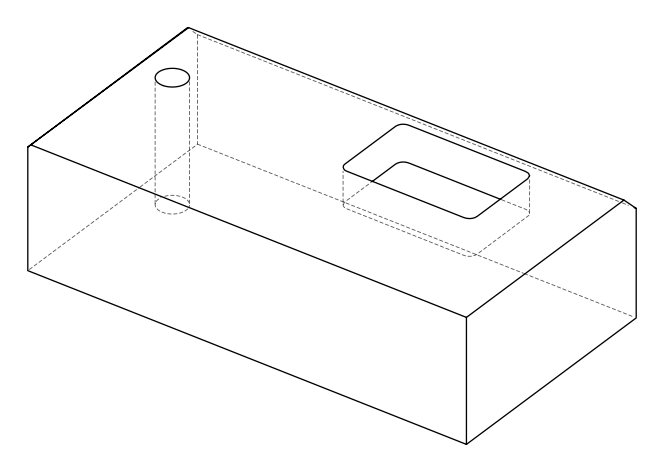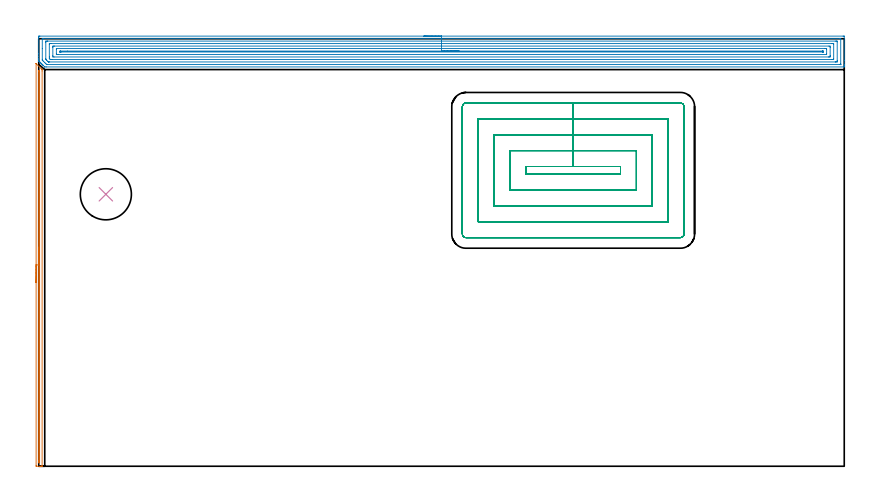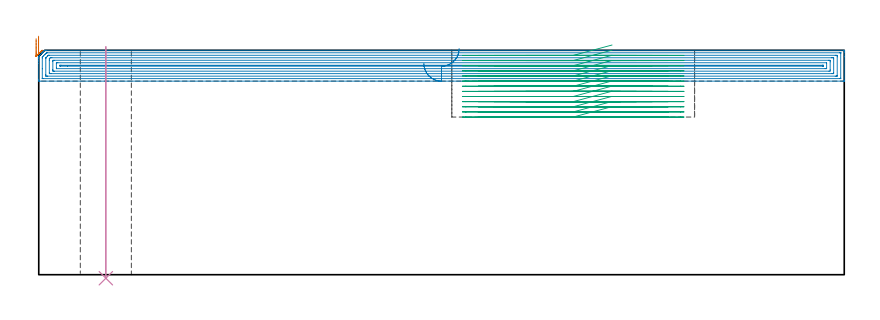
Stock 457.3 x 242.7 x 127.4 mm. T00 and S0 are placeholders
(PLAN: 4 operations, 2 tool changes, 66.1 min)
(1 AREA_MILL | FG_CHAMFER_SURFACE | UGT0205_001 | 3.78 min | 1335 mm3)
(2 AREA_MILL_1 | FG_CHAMFER_SURFACE_1 | UGT0205_001 | 25.8 min | 69998 mm3)
(3 MILL_RECTANGULAR_POCKET | POCKET_RECTANGULAR_STRAIGHT | NXT0201_011 | Follow Part, ap 3, ae 75% | 35.97 min | 459708 mm3)
(4 INDEXABLE_INSERT_DRILL_THROUGH_HOLE_FROM_SOLID | STEP1HOLE | NXT0302_029 | 0.53 min | 84090 mm3)
(TOOL UGT0205_001 | Chamfer Mill 20 x 3 x 45 deg. | D20 FL50 Z2)
(TOOL NXT0201_011 | ENDMILL 12mm [2P460-1200-NA 1630] | D12 FL38 Z6)
(TOOL NXT0302_029 | Index. Insert Drill 29mm [880-D2900L32-05] | D29 PA176 FL145 Z2)
(OP 1 AREA_MILL)
G17 G21 G94 G90
T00 M6
G54
G17 G0 G90 X-1.5 Y104.3 S1061 M3
G43 Z137.4 H0
Z134.
G94 G1 Y104.338 Z133.128 F250.
Y104.452 Z132.264
Y104.641 Z131.412
Y104.903 Z130.58
Y105.237 Z129.774
Y105.64 Z129.
Y106.109 Z128.264
Y106.64 Z127.572
Y107.229 Z126.929
Y107.872 Z126.34
Y108.564 Z125.808
Y109.3 Z125.34
Y110.074 Z124.937
Y110.88 Z124.603
Y111.712 Z124.341
Y112.564 Z124.152
Y113.428 Z124.038
Y114.3 Z124.
Y228.562
X-1.499 Y228.598 Z123.999
X-1.498 Z124.
X-1.492 Y228.593 Z124.006
X1.515 Y225.585 Z127.015
X1.772 Y225.328 Z127.268
X1.895 Y225.202 Z127.391
X1.897 Y225.189 Z127.392
X1.9 Y224.436 Z127.4
Y0.15
X1.898 Y0.01 Z127.389
X1.773 Y0.003 Z127.265
X1.64 Y0. Z127.139
X1.23 Z126.729
X0.638 Z126.133
X-1.41 Z124.087
X-1.491 Y0.003 Z124.005
X-1.5 Y0.346 Z124.
Y114.3
X-0.086 Z125.414
X-0.085 Y224.437 Z125.415
X-0.082 Y224.657 Z125.418
X-0.08 Y224.71 Z125.42
X-0.078 Y224.716 Z125.422
X-0.062 Y224.704 Z125.438
X-0.014 Y224.66 Z125.486
X0.213 Y224.437 Z125.713
X0.427 Y224.22 Z125.927
X0.458 Y224.185 Z125.958
X0.475 Y224.164 Z125.975
X0.479 Y224.135 Z125.979
X0.482 Y223.991 Z125.982
X0.485 Y223.701 Z125.985
X0.486 Y223.545 Z125.986
Y2.313
X0.485 Y2.146 Z125.985
X0.483 Y2.062 Z125.983
X0.48 Y2.023 Z125.98
X0.477 Y2.01 Z125.977
X0.411 Y2.007 Z125.911
X0.134 Y2.001 Z125.634
X-0.023 Y2.003 Z125.477
X-0.049 Y2.005 Z125.451
X-0.072 Y2.009 Z125.428
X-0.079 Y2.039 Z125.421
X-0.083 Y2.222 Z125.417
X-0.085 Y2.38 Z125.415
X-0.086 Y2.961 Z125.414
Y114.3
Y115.172 Z125.452
Y116.037 Z125.566
Y116.888 Z125.755
Y117.72 Z126.017
Y118.526 Z126.351
Y119.3 Z126.754
Y120.036 Z127.223
Y120.728 Z127.754
Y121.371 Z128.343
Y121.96 Z128.986
Y122.492 Z129.678
Y122.96 Z130.414
Y123.363 Z131.188
Y123.697 Z131.994
Y123.959 Z132.826
Y124.148 Z133.678
Y124.262 Z134.543
Y124.3 Z135.414
G0 Z137.4
M5
M2
(OP 2 AREA_MILL_1)
G17 G21 G94 G90
T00 M6
G54
G17 G0 G90 X218.65 Y244.2 S1061 M3
G43 Z137.4 H0
Z119.9
G94 G1 X218.688 Z119.028 F250.
X218.802 Z118.164
X218.991 Z117.312
X219.253 Z116.48
X219.587 Z115.674
X219.99 Z114.9
X220.458 Z114.164
X220.99 Z113.472
X221.579 Z112.829
X222.222 Z112.24
X222.914 Z111.708
X223.65 Z111.24
X224.424 Z110.837
X225.23 Z110.503
X226.062 Z110.241
X226.914 Z110.052
X227.778 Z109.938
X228.65 Z109.9
X456.67
X457.156 Y244.195 Z109.903
X457.29 Y244.192 Z109.906
X457.3 Y244.053 Z110.045
Y230.36 Z123.735
Y227.985 Z126.11
Y227.267 Z126.833
Y227.032 Z127.067
X457.297 Y226.863 Z127.229
X457.29 Y226.702 Z127.389
X457.117 Y226.7 Z127.4
X4.206
X3.405 Y226.702 Z127.396
X3.399 Y226.704 Z127.394
X3.312 Y226.788 Z127.31
X2.552 Y227.546 Z126.55
X2.418 Y227.681 Z126.417
X2.252 Y227.847 Z126.251
X2.113 Y227.985 Z126.111
X1.971 Y228.128 Z125.97
X1.821 Y228.278 Z125.819
X1.674 Y228.424 Z125.671
X1.524 Y228.575 Z125.523
X1.389 Y228.71 Z125.388
X1.235 Y228.863 Z125.232
X1.077 Y229.022 Z125.076
X0.958 Y229.141 Z124.957
X0.795 Y229.302 Z124.792
X0.63 Y229.469 Z124.629
X0.527 Y229.572 Z124.525
X0.183 Y229.917 Z124.181
X0.094 Y230.005 Z124.091
X0.01 Y230.089 Z124.003
X0.002 Y230.227 Z123.866
X0. Y230.5 Z123.6
Y230.78 Z123.32
Y231.498 Z122.597
Y232.735 Z121.362
Y234.133 Z119.963
X0.001 Y243.175 Z110.922
X0.006 Y243.793 Z110.304
X0.01 Y244.192 Z109.905
X0.22 Y244.196 Z109.903
X0.63 Y244.2 Z109.9
X228.65
Y242.786 Z111.314
X454.882 Y242.785 Z111.315
X455.015 Y242.784 Z111.316
X455.245 Y242.779 Z111.321
X455.291 Y242.775 Z111.325
X455.295 Y242.742 Z111.358
X455.297 Y242.707 Z111.393
X455.3 Y242.505 Z111.595
X455.299 Y228.315 Z125.785
X455.297 Y228.206 Z125.894
X455.293 Y228.133 Z125.967
X455.289 Y228.12 Z125.98
X455.285 Y228.118 Z125.982
X455.263 Y228.116 Z125.984
X454.882 Y228.114 Z125.986
X454.75
X4.969
X4.588 Y228.117 Z125.983
X4.493 Y228.119 Z125.981
X4.45 Y228.121 Z125.979
X4.392 Y228.17 Z125.93
X4.207 Y228.347 Z125.753
X3.687 Y228.863 Z125.237
X3.312 Y229.237 Z124.863
X2.808 Y229.741 Z124.359
X2.418 Y230.133 Z123.967
X2.177 Y230.38 Z123.72
X2.059 Y230.503 Z123.597
X2.01 Y230.563 Z123.537
X2.008 Y230.62 Z123.48
X2.001 Y231.029 Z123.071
X2. Y237.178 Z116.922
X2.001 Y242.584 Z111.516
X2.002 Y242.694 Z111.406
X2.007 Y242.766 Z111.334
X2.011 Y242.78 Z111.32
X2.015 Y242.782 Z111.318
X2.037 Y242.784 Z111.316
X2.418 Y242.786 Z111.314
X2.55
X228.65
Y241.372 Z112.728
X452.199 Y241.371 Z112.729
X452.88 Y241.368 Z112.732
X453.093 Y241.364 Z112.736
X453.29 Y241.355 Z112.745
X453.295 Y241.159 Z112.941
X453.299 Y240.957 Z113.143
X453.3 Y230.417 Z123.683
X453.295 Y229.741 Z124.359
X453.293 Y229.545 Z124.555
X453.093 Y229.535 Z124.565
X452.415 Y229.53 Z124.57
X452.199 Y229.529 Z124.571
X5.995
X5.778 Y229.53 Z124.57
X5.634 Y229.532 Z124.568
X5.519 Y229.535 Z124.565
X5.468 Y229.543 Z124.557
X5.446 Y229.563 Z124.537
X5.26 Y229.741 Z124.359
X5.101 Y229.899 Z124.201
X4.38 Y230.62 Z123.48
X4.207 Y230.794 Z123.306
X4.035 Y230.974 Z123.126
X4.015 Y230.996 Z123.104
X4.01 Y231.052 Z123.048
X4.004 Y231.16 Z122.94
X4.001 Y231.295 Z122.805
X4. Y240.483 Z113.617
X4.005 Y241.159 Z112.941
X4.007 Y241.355 Z112.745
X4.207 Y241.364 Z112.736
X4.885 Y241.37 Z112.73
X5.101 Y241.371 Z112.729
X228.65 Y241.372 Z112.728
Y239.957 Z114.143
X450.411
X450.741 Y239.956 Z114.144
X451.151 Y239.952 Z114.148
X451.226 Y239.95 Z114.15
X451.29 Y239.941 Z114.159
X451.293 Y239.838 Z114.262
X451.3 Y239.407 Z114.693
Y231.503 Z122.597
X451.293 Y231.061 Z123.039
X451.29 Y230.958 Z123.142
X451.164 Y230.95 Z123.15
X450.972 Y230.946 Z123.154
X450.411 Y230.943 Z123.157
X450.082
X7.454 Y230.944 Z123.156
X6.889 Y230.947 Z123.153
X6.553 Y230.95 Z123.15
X6.272 Y231.189 Z122.911
X6.002 Y231.491 Z122.609
X6.001 Y231.498 Z122.602
X6. Y232.371 Z121.729
Y239.397 Z114.703
X6.007 Y239.839 Z114.261
X6.01 Y239.942 Z114.158
X6.136 Y239.95 Z114.15
X6.328 Y239.954 Z114.146
X6.889 Y239.957 Z114.143
X7.218
X228.65
Y238.543 Z115.557
X448.622 Y238.542 Z115.558
X449.29 Y238.524 Z115.576
X449.299 Y237.86 Z116.24
Y233.254 Z120.846
X449.296 Y232.593 Z121.507
X449.29 Y232.376 Z121.724
X448.641 Y232.357 Z121.743
X448.622
X8.678 Y232.358 Z121.742
X8.01 Y232.376 Z121.724
X8.001 Y233.04 Z121.06
Y237.646 Z116.454
X8.004 Y238.307 Z115.793
X8.01 Y238.524 Z115.576
X8.659 Y238.543 Z115.557
X8.678
X228.65
Y237.129 Z116.971
X446.466
X446.834 Y237.127 Z116.973
X447.201 Y237.122 Z116.978
X447.29 Y237.117 Z116.983
X447.295 Y237.042 Z117.058
X447.299 Y236.92 Z117.18
Y234.133 Z119.967
X447.296 Y233.904 Z120.196
X447.29 Y233.791 Z120.309
X447.28 Y233.778 Z120.322
X447.254 Y233.774 Z120.326
X447.201 Y233.772 Z120.328
X10.834 Y233.771 Z120.329
X10.466 Y233.773 Z120.327
X10.098 Y233.778 Z120.322
X10.01 Y233.783 Z120.317
X10.005 Y233.858 Z120.242
X10.001 Y233.98 Z120.12
Y236.767 Z117.333
X10.004 Y236.996 Z117.104
X10.01 Y237.109 Z116.991
X10.019 Y237.122 Z116.978
X10.046 Y237.126 Z116.974
X10.099 Y237.128 Z116.972
X228.65 Y237.129 Z116.971
Y235.715 Z118.385
X444.868 Y235.714 Z118.386
X445.046 Y235.713 Z118.387
X445.229 Y235.709 Z118.391
X445.291 Y235.705 Z118.395
X445.294 Y235.688 Z118.412
X445.298 Y235.641 Z118.459
X445.296 Y235.325 Z118.775
X445.291 Y235.201 Z118.899
X445.289 Y235.192 Z118.908
X445.28 Y235.189 Z118.911
X445.248 Y235.187 Z118.913
X445.18 Y235.186 Z118.914
X445.046 Y235.185 Z118.915
X12.793 Y235.186 Z118.914
X12.254 Y235.188 Z118.912
X12.071 Y235.191 Z118.909
X12.009 Y235.195 Z118.905
X12.006 Y235.212 Z118.888
X12.002 Y235.258 Z118.842
X12.007 Y235.333 Z118.767
X12.042 Y235.708 Z118.392
X12.198 Y235.713 Z118.387
X12.254 Y235.714 Z118.386
X16.341 Y235.715 Z118.385
X228.65
X229.522 Z118.423
X230.386 Z118.537
X231.238 Z118.726
X232.07 Z118.988
X232.876 Z119.322
X233.65 Z119.725
X234.386 Z120.194
X235.078 Z120.725
X235.721 Z121.314
X236.31 Z121.957
X236.842 Z122.65
X237.31 Z123.385
X237.713 Z124.159
X238.047 Z124.965
X238.309 Z125.797
X238.498 Z126.649
X238.612 Z127.514
X238.65 Z128.385
G0 Z137.4
M5
M2
(OP 3 MILL_RECTANGULAR_POCKET)
G17 G21 G94 G90
T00 M6
G54
G17 G0 G90 X325.476 Y170.2 S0 M3
G43 Z137.4 H1
Z130.4
G94 G1 X303.4 Z124.485 F250.
X276.5 F500.
Y165.8
X330.3
Y170.2
X303.4
Y179.2
X267.5
Y156.8
X339.3
Y179.2
X303.4
Y188.2
X258.5
Y147.8
X348.3
Y188.2
X303.4
Y197.2
X249.5
Y138.8
X357.3
Y197.2
X303.4
Y206.2
X242.5
G3 X240.5 Y204.2 R2.
G1 Y131.8
G3 X242.5 Y129.8 R2.
G1 X364.3
G3 X366.3 Y131.8 R2.
G1 Y204.2
G3 X364.3 Y206.2 R2.
G1 X303.4
X302.4
G0 X325.476 Y170.2 Z127.485
G1 X303.4 Z121.569 F250.
X276.5 F500.
Y165.8
X330.3
Y170.2
X303.4
Y179.2
X267.5
Y156.8
X339.3
Y179.2
X303.4
Y188.2
X258.5
Y147.8
X348.3
Y188.2
X303.4
Y197.2
X249.5
Y138.8
X357.3
Y197.2
X303.4
Y206.2
X242.5
G3 X240.5 Y204.2 R2.
G1 Y131.8
G3 X242.5 Y129.8 R2.
G1 X364.3
G3 X366.3 Y131.8 R2.
G1 Y204.2
G3 X364.3 Y206.2 R2.
G1 X303.4
X302.4
G0 X325.476 Y170.2 Z124.569
G1 X303.4 Z118.654 F250.
X276.5 F500.
Y165.8
X330.3
Y170.2
X303.4
Y179.2
X267.5
Y156.8
X339.3
Y179.2
X303.4
Y188.2
X258.5
Y147.8
X348.3
Y188.2
X303.4
Y197.2
X249.5
Y138.8
X357.3
Y197.2
X303.4
Y206.2
X242.5
G3 X240.5 Y204.2 R2.
G1 Y131.8
G3 X242.5 Y129.8 R2.
G1 X364.3
G3 X366.3 Y131.8 R2.
G1 Y204.2
G3 X364.3 Y206.2 R2.
G1 X303.4
X302.4
G0 X325.476 Y170.2 Z121.654
G1 X303.4 Z115.738 F250.
X276.5 F500.
Y165.8
X330.3
Y170.2
X303.4
Y179.2
X267.5
Y156.8
X339.3
Y179.2
X303.4
Y188.2
X258.5
Y147.8
X348.3
Y188.2
X303.4
Y197.2
X249.5
Y138.8
X357.3
Y197.2
X303.4
Y206.2
X242.5
G3 X240.5 Y204.2 R2.
G1 Y131.8
G3 X242.5 Y129.8 R2.
G1 X364.3
G3 X366.3 Y131.8 R2.
G1 Y204.2
G3 X364.3 Y206.2 R2.
G1 X303.4
X302.4
G0 X325.476 Y170.2 Z118.738
G1 X303.4 Z112.823 F250.
X276.5 F500.
Y165.8
X330.3
Y170.2
X303.4
Y179.2
X267.5
Y156.8
X339.3
Y179.2
X303.4
Y188.2
X258.5
Y147.8
X348.3
Y188.2
X303.4
Y197.2
X249.5
Y138.8
X357.3
Y197.2
X303.4
Y206.2
X242.5
G3 X240.5 Y204.2 R2.
G1 Y131.8
G3 X242.5 Y129.8 R2.
G1 X364.3
G3 X366.3 Y131.8 R2.
G1 Y204.2
G3 X364.3 Y206.2 R2.
G1 X303.4
X302.4
G0 X325.476 Y170.2 Z115.823
G1 X303.4 Z109.908 F250.
X276.5 F500.
Y165.8
X330.3
Y170.2
X303.4
Y179.2
X267.5
Y156.8
X339.3
Y179.2
X303.4
Y188.2
X258.5
Y147.8
X348.3
Y188.2
X303.4
Y197.2
X249.5
Y138.8
X357.3
Y197.2
X303.4
Y206.2
X242.5
G3 X240.5 Y204.2 R2.
G1 Y131.8
G3 X242.5 Y129.8 R2.
G1 X364.3
G3 X366.3 Y131.8 R2.
G1 Y204.2
G3 X364.3 Y206.2 R2.
G1 X303.4
X302.4
G0 X325.476 Y170.2 Z112.908
G1 X303.4 Z106.992 F250.
X276.5 F500.
Y165.8
X330.3
Y170.2
X303.4
Y179.2
X267.5
Y156.8
X339.3
Y179.2
X303.4
Y188.2
X258.5
Y147.8
X348.3
Y188.2
X303.4
Y197.2
X249.5
Y138.8
X357.3
Y197.2
X303.4
Y206.2
X242.5
G3 X240.5 Y204.2 R2.
G1 Y131.8
G3 X242.5 Y129.8 R2.
G1 X364.3
G3 X366.3 Y131.8 R2.
G1 Y204.2
G3 X364.3 Y206.2 R2.
G1 X303.4
X302.4
G0 X325.476 Y170.2 Z109.992
G1 X303.4 Z104.077 F250.
X276.5 F500.
Y165.8
X330.3
Y170.2
X303.4
Y179.2
X267.5
Y156.8
X339.3
Y179.2
X303.4
Y188.2
X258.5
Y147.8
X348.3
Y188.2
X303.4
Y197.2
X249.5
Y138.8
X357.3
Y197.2
X303.4
Y206.2
X242.5
G3 X240.5 Y204.2 R2.
G1 Y131.8
G3 X242.5 Y129.8 R2.
G1 X364.3
G3 X366.3 Y131.8 R2.
G1 Y204.2
G3 X364.3 Y206.2 R2.
G1 X303.4
X302.4
G0 X325.476 Y170.2 Z107.077
G1 X303.4 Z101.162 F250.
X276.5 F500.
Y165.8
X330.3
Y170.2
X303.4
Y179.2
X267.5
Y156.8
X339.3
Y179.2
X303.4
Y188.2
X258.5
Y147.8
X348.3
Y188.2
X303.4
Y197.2
X249.5
Y138.8
X357.3
Y197.2
X303.4
Y206.2
X242.5
G3 X240.5 Y204.2 R2.
G1 Y131.8
G3 X242.5 Y129.8 R2.
G1 X364.3
G3 X366.3 Y131.8 R2.
G1 Y204.2
G3 X364.3 Y206.2 R2.
G1 X303.4
X302.4
G0 X325.476 Y170.2 Z104.162
G1 X303.4 Z98.246 F250.
X276.5 F500.
Y165.8
X330.3
Y170.2
X303.4
Y179.2
X267.5
Y156.8
X339.3
Y179.2
X303.4
Y188.2
X258.5
Y147.8
X348.3
Y188.2
X303.4
Y197.2
X249.5
Y138.8
X357.3
Y197.2
X303.4
Y206.2
X242.5
G3 X240.5 Y204.2 R2.
G1 Y131.8
G3 X242.5 Y129.8 R2.
G1 X364.3
G3 X366.3 Y131.8 R2.
G1 Y204.2
G3 X364.3 Y206.2 R2.
G1 X303.4
X302.4
G0 X325.476 Y170.2 Z101.246
G1 X303.4 Z95.331 F250.
X276.5 F500.
Y165.8
X330.3
Y170.2
X303.4
Y179.2
X267.5
Y156.8
X339.3
Y179.2
X303.4
Y188.2
X258.5
Y147.8
X348.3
Y188.2
X303.4
Y197.2
X249.5
Y138.8
X357.3
Y197.2
X303.4
Y206.2
X242.5
G3 X240.5 Y204.2 R2.
G1 Y131.8
G3 X242.5 Y129.8 R2.
G1 X364.3
G3 X366.3 Y131.8 R2.
G1 Y204.2
G3 X364.3 Y206.2 R2.
G1 X303.4
X302.4
G0 X325.476 Y170.2 Z98.331
G1 X303.4 Z92.415 F250.
X276.5 F500.
Y165.8
X330.3
Y170.2
X303.4
Y179.2
X267.5
Y156.8
X339.3
Y179.2
X303.4
Y188.2
X258.5
Y147.8
X348.3
Y188.2
X303.4
Y197.2
X249.5
Y138.8
X357.3
Y197.2
X303.4
Y206.2
X242.5
G3 X240.5 Y204.2 R2.
G1 Y131.8
G3 X242.5 Y129.8 R2.
G1 X364.3
G3 X366.3 Y131.8 R2.
G1 Y204.2
G3 X364.3 Y206.2 R2.
G1 X303.4
X302.4
G0 X325.476 Y170.2 Z95.415
G1 X303.4 Z89.5 F250.
X276.5 F500.
Y165.8
X330.3
Y170.2
X303.4
Y179.2
X267.5
Y156.8
X339.3
Y179.2
X303.4
Y188.2
X258.5
Y147.8
X348.3
Y188.2
X303.4
Y197.2
X249.5
Y138.8
X357.3
Y197.2
X303.4
Y206.2
X242.5
G3 X240.5 Y204.2 R2.
G1 Y131.8
G3 X242.5 Y129.8 R2.
G1 X364.3
G3 X366.3 Y131.8 R2.
G1 Y204.2
G3 X364.3 Y206.2 R2.
G1 X303.4
X302.4
G0 Z137.4
M5
M2
(OP 4 INDEXABLE_INSERT_DRILL_THROUGH_HOLE_FROM_SOLID)
G17 G21 G94 G90
T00 M6
G54
G17 G0 G90 X38.1 Y154.4 S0 M3
G43 Z137.4 H1
G94 G81 G98 Z-2.006 F250. R129.4
G80
M5
M2
